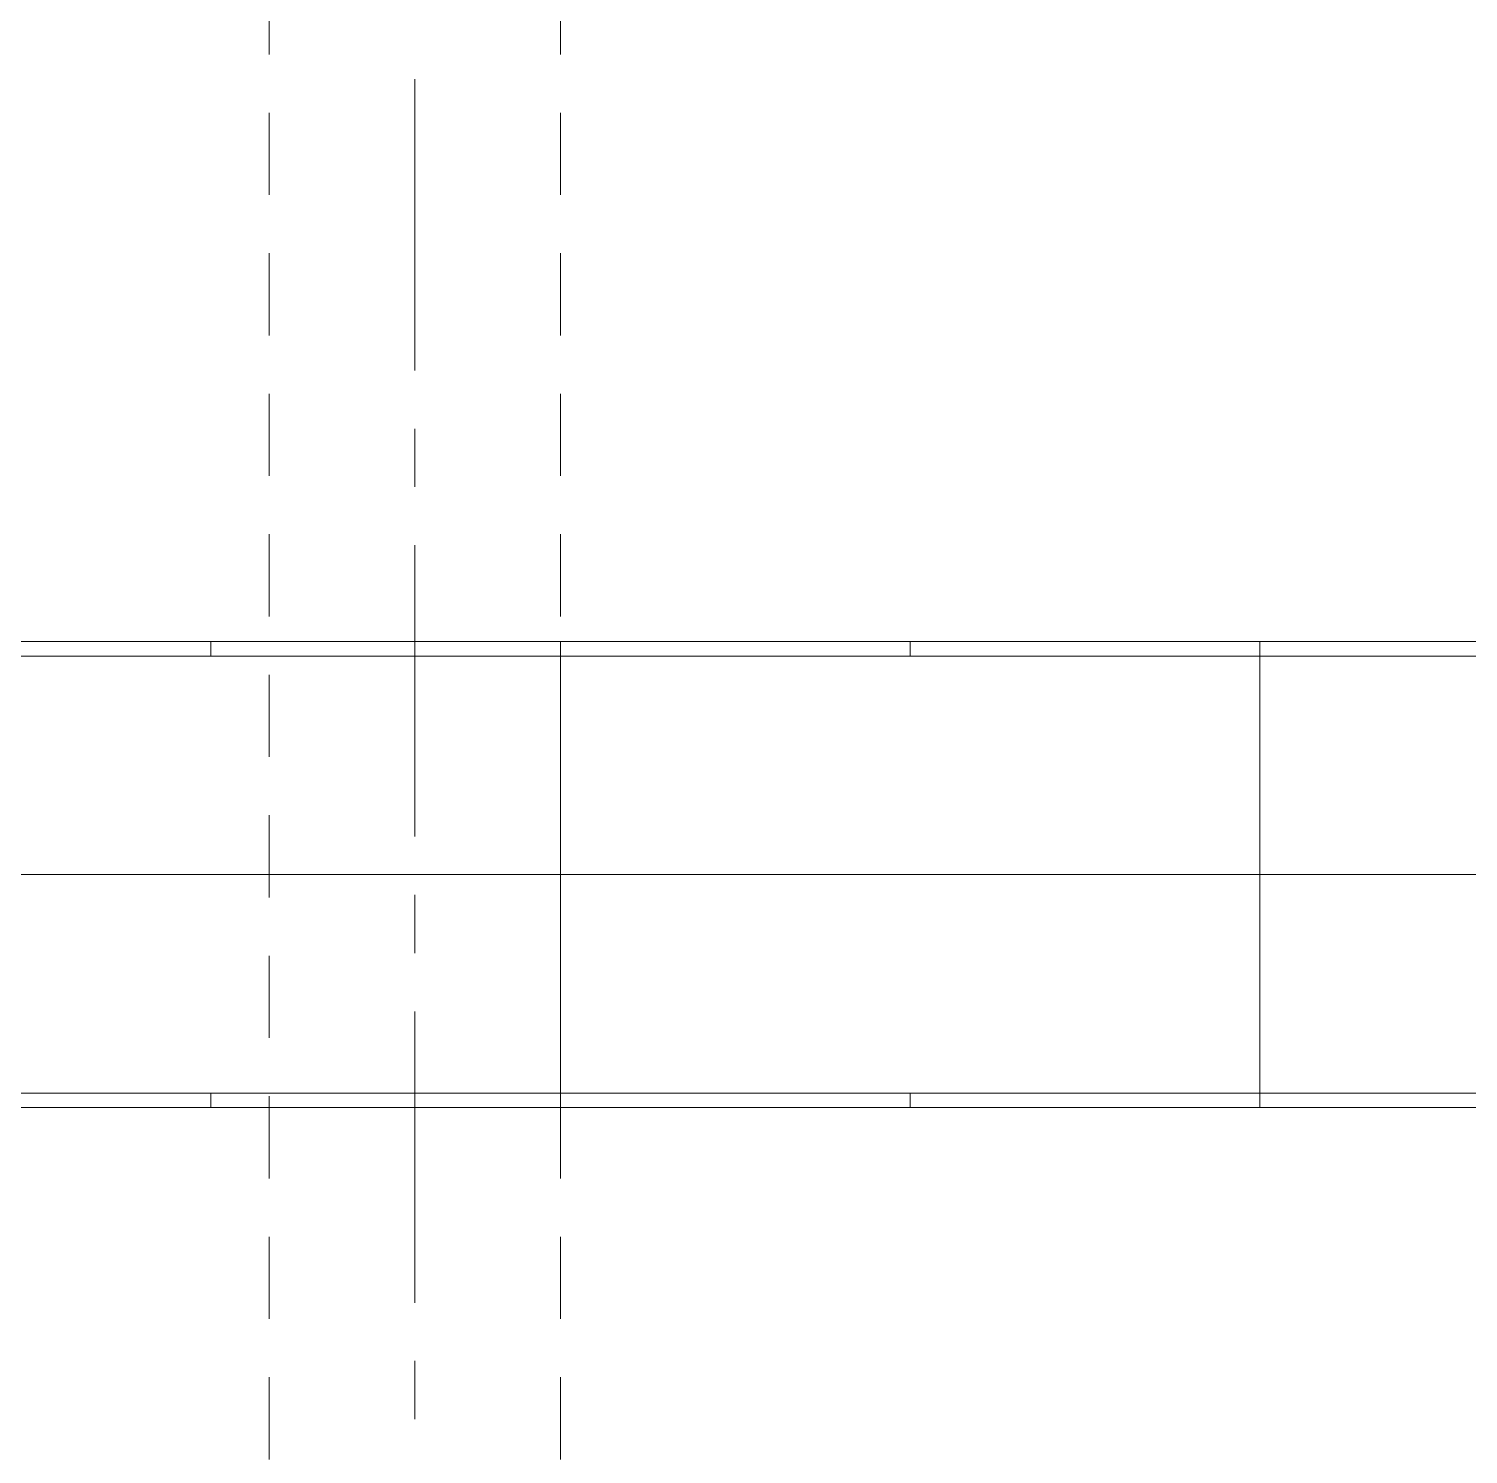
# Model space of a CAD drawing. Header units: inches. Extents: x -38 to 5698, y -33 to 92.
# Drawn here: x 300.158 to 302.627, y 34.79 to 37.236 of the extents above; entities that cross this region are included whole.
import ezdxf

# ---------------------------------------------------------------- set-up
doc = ezdxf.new("R2010")
doc.units = ezdxf.units.IN
doc.header["$MEASUREMENT"] = 0
doc.linetypes.add('Hidden Line', pattern=[0.195611, 0.141111, -0.0545])
doc.linetypes.add('Punto & Raya', pattern=[0.65, 0.5, -0.075, 0, -0.075])
for name, color, linetype in [('02 _ ARQ _ ALB _ Ejes Generales', 7, 'Continuous'), ('08 _ STR _ EXT _ 09 Vigas', 7, 'Continuous'), ('Interior - Mobiliario', 7, 'Continuous')]:
    doc.layers.add(name, color=color, linetype=linetype)

msp = doc.modelspace()

# ---------------------------------------------------------------- linework, layer by layer
at = {"layer": '02 _ ARQ _ ALB _ Ejes Generales', "color": 252, "linetype": 'Punto & Raya', "lineweight": 13}
msp.add_line((300.82, 3.05), (300.82, 44.9), dxfattribs=at)
at = {"layer": '08 _ STR _ EXT _ 09 Vigas', "color": 251, "linetype": 'Hidden Line', "lineweight": 13}
for p, q in [((300.57, 30.2), (300.57, 39.4)), ((301.07, 30.2), (301.07, 39.4))]:
    msp.add_line(p, q, dxfattribs=at)
at = {"layer": 'Interior - Mobiliario', "color": 175, "linetype": 'Continuous', "lineweight": 13}
for p, q in [((300.47, 36.1849), (300.47, 36.1599)), ((301.07, 36.1849), (301.07, 36.1599)), ((301.67, 36.1849), (301.67, 36.1599)), ((302.27, 36.1849), (302.27, 36.1599)), ((301.07, 36.1599), (299.87, 36.1599)), ((302.27, 36.1599), (301.07, 36.1599)), ((303.47, 36.1599), (302.27, 36.1599)), ((301.07, 35.4099), (299.87, 35.4099)), ((300.47, 35.3849), (300.47, 35.4099)), ((302.27, 35.4099), (301.07, 35.4099)), ((301.07, 35.3849), (301.07, 35.4099)), ((301.67, 35.3849), (301.67, 35.4099)), ((302.27, 35.3849), (302.27, 35.4099)), ((303.47, 35.4099), (302.27, 35.4099))]:
    msp.add_line(p, q, dxfattribs=at)
at = {"layer": 'Interior - Mobiliario', "color": 175, "linetype": 'Continuous', "lineweight": 13, "flags": 128}
for points in [[(301.07, 36.1849), (299.87, 36.1849), (299.87, 35.7849), (301.07, 35.7849)], [(302.27, 36.1849), (301.07, 36.1849), (301.07, 35.7849), (302.27, 35.7849)], [(303.47, 36.1849), (302.27, 36.1849), (302.27, 35.7849), (303.47, 35.7849)], [(301.07, 35.3849), (299.87, 35.3849), (299.87, 35.7849), (301.07, 35.7849)], [(302.27, 35.3849), (301.07, 35.3849), (301.07, 35.7849), (302.27, 35.7849)], [(303.47, 35.3849), (302.27, 35.3849), (302.27, 35.7849), (303.47, 35.7849)]]:
    msp.add_lwpolyline(points, close=True, dxfattribs=at)

doc.saveas('drawing.dxf')
